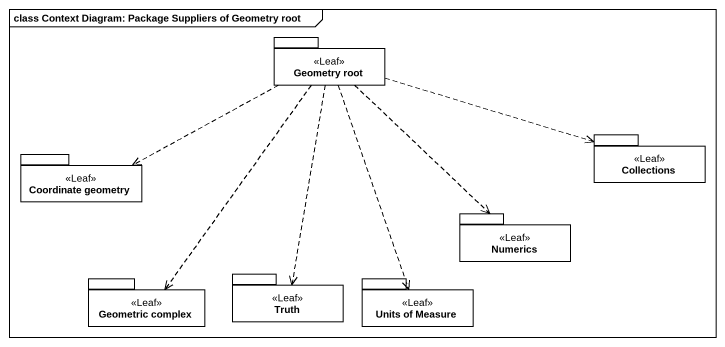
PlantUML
@startuml
mainframe class Context Diagram: Package Suppliers of Geometry root
package "Geometry root" as Geometry_root <<Leaf>> {
}
package "Collections" as Collections_ <<Leaf>> {
}
package "Coordinate geometry" as Coordinate_geometry <<Leaf>> {
}
package Numerics <<Leaf>> {
}
package Truth <<Leaf>> {
}
package "Geometric complex" as Geometric_complex <<Leaf>> {
}
package "Units of Measure" as Units_of_Measure <<Leaf>> {
}
Geometry_root .right.> Collections_
Geometry_root .left.> Coordinate_geometry
Geometry_root ..> Numerics
Geometry_root ..> Truth
Geometry_root ..> Geometric_complex
Geometry_root ..> Units_of_Measure
@enduml
